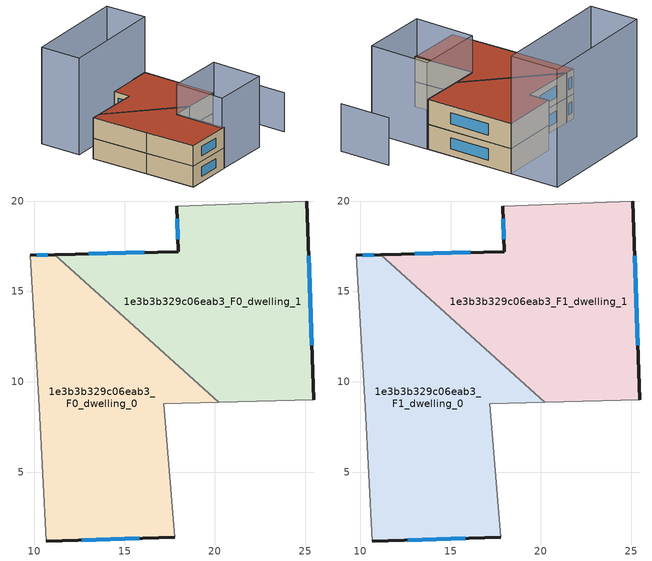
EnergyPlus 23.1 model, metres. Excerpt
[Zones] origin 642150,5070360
1e3b3b329c06eab3_F0_dwelling_0
 floor ground (EU_floor_Construction): 17.77,1.39 17.17,8.8 20.2,8.87 11.14,17.04 9.77,17.01 10.27,8.6 10.67,1.2 z0
 wall outside (EU_wall_Construction): 9.77,17.01 11.14,17.04 / 17.77,1.39 10.67,1.2 z0:3
 wall adiabatic (EU_wall_Construction): 20.2,8.87 17.17,8.8 17.77,1.39 / 10.67,1.2 10.27,8.6 9.77,17.01 z0:3
 wall to 1e3b3b329c06eab3_F0_dwelling_1 (EU_wall_Construction): 11.14,17.04 20.2,8.87 z0:3
 window (EU_Window_Construction): 10.15,17.02 10.76,17.03 / 15.82,1.34 12.62,1.25 z0.83:2.17
1e3b3b329c06eab3_F0_dwelling_1
 floor ground (EU_floor_Construction): 25.48,9 25.08,20 17.88,19.71 17.98,17.21 11.14,17.04 20.2,8.87 z0
 wall outside (EU_wall_Construction): 11.14,17.04 17.98,17.21 17.88,19.71 / 25.08,20 25.48,9 z0:3
 wall adiabatic (EU_wall_Construction): 17.88,19.71 25.08,20 / 25.48,9 20.2,8.87 z0:3
 window (EU_Window_Construction): 13.02,17.09 16.09,17.16 / 17.95,17.89 17.9,19.02 / 25.19,16.98 25.37,12.03 z0.83:2.17
1e3b3b329c06eab3_F1_dwelling_0
 floor to 1e3b3b329c06eab3_F0_dwelling_0 (EU_floor_Construction): 17.77,1.39 17.17,8.8 20.2,8.87 11.14,17.04 9.77,17.01 10.27,8.6 10.67,1.2 z3
 wall outside (EU_wall_Construction): 9.77,17.01 11.14,17.04 / 17.77,1.39 10.67,1.2 z3:6
 wall adiabatic (EU_wall_Construction): 20.2,8.87 17.17,8.8 17.77,1.39 / 10.67,1.2 10.27,8.6 9.77,17.01 z3:6
 wall to 1e3b3b329c06eab3_F1_dwelling_1 (EU_wall_Construction): 11.14,17.04 20.2,8.87 z3:6
 window (EU_Window_Construction): 10.15,17.02 10.76,17.03 / 15.82,1.34 12.62,1.25 z3.83:5.17
 roof outside (EU_roof_Construction): 20.2,8.87 17.17,8.8 17.77,1.39 10.67,1.2 10.27,8.6 9.77,17.01 11.14,17.04 z6
1e3b3b329c06eab3_F1_dwelling_1
 floor to 1e3b3b329c06eab3_F0_dwelling_1 (EU_floor_Construction): 25.48,9 25.08,20 17.88,19.71 17.98,17.21 11.14,17.04 20.2,8.87 z3
 wall outside (EU_wall_Construction): 11.14,17.04 17.98,17.21 17.88,19.71 / 25.08,20 25.48,9 z3:6
 wall adiabatic (EU_wall_Construction): 17.88,19.71 25.08,20 / 25.48,9 20.2,8.87 z3:6
 window (EU_Window_Construction): 13.02,17.09 16.09,17.16 / 17.95,17.89 17.9,19.02 / 25.19,16.98 25.37,12.03 z3.83:5.17
 roof outside (EU_roof_Construction): 25.08,20 25.48,9 20.2,8.87 11.14,17.04 17.98,17.21 17.88,19.71 z6
shading: 31.58,1.79 31.38,8.09 z0:5.7; 25.78,1.59 17.36,1.38 / 17.36,1.38 17.17,8.8 / 17.17,8.8 25.59,9.01 / 25.59,9.01 25.78,1.59 z0:10.4; 24.78,26.01 25.08,20.01 / 25.08,20.01 9.66,19.24 / 9.66,19.24 9.36,25.24 / 9.36,25.24 24.78,26.01 z0:14.1
[Building]
EU S2 Campaign: North Axis=0; Terrain=City; Solar Distribution=FullExterior
[Site:Location]
Lyon-Bron: Latitude=45.75; Longitude=5; Time Zone=1; Elevation=198
[SizingPeriod:WeatherFileDays]
AnnualSizingPeriod: Begin Month=1; Begin Day of Month=1; End Month=12; End Day of Month=31; Day of Week for Start Day=Monday; Use Weather File Daylight Saving Period=No; Use Weather File Rain and Snow Indicators=No
[MATERIAL]
EU_InternalMass_Material: Roughness=MediumRough; Thickness=0.1; Conductivity=1; Density=1800; Specific Heat=900; Thermal Absorptance=0.9; Solar Absorptance=0.7; Visible Absorptance=0.7
[MATERIAL:NOMASS] Roughness=MediumRough; Thermal Absorptance=0.9; Solar Absorptance=0.7; Visible Absorptance=0.7
Name | Thermal Resistance
EU_wall_NoMass | 0.87146
EU_roof_NoMass | 0.842276
EU_floor_NoMass | 0.496999
[WINDOWMATERIAL:SIMPLEGLAZINGSYSTEM]
EU_Window_SimpleGlazing: UFactor=2.2525; Solar Heat Gain Coefficient=0.76; Visible Transmittance=0.76
[CONSTRUCTION]
EU_wall_Construction: EU_wall_NoMass
EU_roof_Construction: EU_roof_NoMass
EU_floor_Construction: EU_floor_NoMass
EU_InternalMass_Construction: EU_InternalMass_Material
EU_Window_Construction: EU_Window_SimpleGlazing
[ZONE] Type=1; Multiplier=1; Ceiling Height=autocalculate; Floor Area=autocalculate; Part of Total Floor Area=Yes
Name | Volume
1e3b3b329c06eab3_F0_dwelling_0 | 298.487
1e3b3b329c06eab3_F1_dwelling_0 | 298.488
1e3b3b329c06eab3_F0_dwelling_1 | 298.474
1e3b3b329c06eab3_F1_dwelling_1 | 298.475
[INTERNALMASS] Construction=EU_InternalMass_Construction
Name | Zone or ZoneList | Surface Area
1e3b3b329c06eab3_F0_dwelling_0_EU_InternalMass | 1e3b3b329c06eab3_F0_dwelling_0 | 99.496
1e3b3b329c06eab3_F0_dwelling_1_EU_InternalMass | 1e3b3b329c06eab3_F0_dwelling_1 | 99.4916
1e3b3b329c06eab3_F1_dwelling_0_EU_InternalMass | 1e3b3b329c06eab3_F1_dwelling_0 | 99.496
1e3b3b329c06eab3_F1_dwelling_1_EU_InternalMass | 1e3b3b329c06eab3_F1_dwelling_1 | 99.4916
[OTHEREQUIPMENT] Fuel Type=Electricity; Design Level Calculation Method=Watts/Area; Power per Zone Floor Area=1; Fraction Latent=0; Fraction Radiant=0; Fraction Lost=0; Carbon Dioxide Generation Rate=0; EndUse Subcategory=EU_Step8_InternalGains
Name | Zone or ZoneList or Space or SpaceList | Schedule
EU_Step8_InternalGain_1e3b3b329c06eab3_F0_dwelling_0_f000 | 1e3b3b329c06eab3_F0_dwelling_0 | EU_Step8_GainSchedule_1e3b3b329c06eab3_F0_dwelling_0_f000
EU_Step8_InternalGain_1e3b3b329c06eab3_F0_dwelling_1_f000 | 1e3b3b329c06eab3_F0_dwelling_1 | EU_Step8_GainSchedule_1e3b3b329c06eab3_F0_dwelling_1_f000
EU_Step8_InternalGain_1e3b3b329c06eab3_F1_dwelling_0_f000 | 1e3b3b329c06eab3_F1_dwelling_0 | EU_Step8_GainSchedule_1e3b3b329c06eab3_F1_dwelling_0_f000
EU_Step8_InternalGain_1e3b3b329c06eab3_F1_dwelling_1_f000 | 1e3b3b329c06eab3_F1_dwelling_1 | EU_Step8_GainSchedule_1e3b3b329c06eab3_F1_dwelling_1_f000
[ZONEVENTILATION:DESIGNFLOWRATE] Schedule=EU_AlwaysOn; Design Flow Rate Calculation Method=AirChanges/Hour; Air Changes per Hour=0.425; Ventilation Type=Natural; Fan Pressure Rise=0; Fan Total Efficiency=1; Constant Term Coefficient=1; Temperature Term Coefficient=0; Velocity Term Coefficient=0; Velocity Squared Term Coefficient=0; Minimum Indoor Temperature=-100; Maximum Indoor Temperature=100; Delta Temperature=-100; Minimum Outdoor Temperature=-100; Maximum Outdoor Temperature=100; Maximum Wind Speed=40
Name | Zone or ZoneList or Space or SpaceList
EU_ConstantAir_1e3b3b329c06eab3_F0_dwelling_0 | 1e3b3b329c06eab3_F0_dwelling_0
EU_ConstantAir_1e3b3b329c06eab3_F0_dwelling_1 | 1e3b3b329c06eab3_F0_dwelling_1
EU_ConstantAir_1e3b3b329c06eab3_F1_dwelling_0 | 1e3b3b329c06eab3_F1_dwelling_0
EU_ConstantAir_1e3b3b329c06eab3_F1_dwelling_1 | 1e3b3b329c06eab3_F1_dwelling_1
[HVACTEMPLATE:THERMOSTAT] Constant Heating Setpoint=20; Constant Cooling Setpoint=50
EU_HeatOnly_1e3b3b329c06eab3_F0_dwelling_0; EU_HeatOnly_1e3b3b329c06eab3_F0_dwelling_1; EU_HeatOnly_1e3b3b329c06eab3_F1_dwelling_0; EU_HeatOnly_1e3b3b329c06eab3_F1_dwelling_1
[HVACTEMPLATE:ZONE:IDEALLOADSAIRSYSTEM] System Availability Schedule=EU_AlwaysOn; Maximum Heating Supply Air Temperature=50; Minimum Cooling Supply Air Temperature=13; Maximum Heating Supply Air Humidity Ratio=0.0156; Minimum Cooling Supply Air Humidity Ratio=0.0077; Heating Limit=NoLimit; Cooling Limit=NoLimit; Heating Availability Schedule=EU_AlwaysOn; Cooling Availability Schedule=EU_CoolingOff; Dehumidification Control Type=ConstantSensibleHeatRatio; Cooling Sensible Heat Ratio=0.7; Dehumidification Setpoint=60; Humidification Control Type=None; Humidification Setpoint=30; Outdoor Air Method=None; Outdoor Air Flow Rate per Person=0.00944; Outdoor Air Flow Rate per Zone Floor Area=0; Outdoor Air Flow Rate per Zone=0; Demand Controlled Ventilation Type=None; Outdoor Air Economizer Type=NoEconomizer; Heat Recovery Type=None; Sensible Heat Recovery Effectiveness=0.7; Latent Heat Recovery Effectiveness=0.65
Name | Template Thermostat
1e3b3b329c06eab3_F0_dwelling_0 | EU_HeatOnly_1e3b3b329c06eab3_F0_dwelling_0
1e3b3b329c06eab3_F0_dwelling_1 | EU_HeatOnly_1e3b3b329c06eab3_F0_dwelling_1
1e3b3b329c06eab3_F1_dwelling_0 | EU_HeatOnly_1e3b3b329c06eab3_F1_dwelling_0
1e3b3b329c06eab3_F1_dwelling_1 | EU_HeatOnly_1e3b3b329c06eab3_F1_dwelling_1
[SIZING:ZONE] Zone Cooling Design Supply Air Temperature Input Method=SupplyAirTemperature; Zone Cooling Design Supply Air Temperature=13; Zone Heating Design Supply Air Temperature Input Method=SupplyAirTemperature; Zone Heating Design Supply Air Temperature=50; Zone Cooling Design Supply Air Humidity Ratio=0.008; Zone Heating Design Supply Air Humidity Ratio=0.008; Cooling Design Air Flow Method=DesignDay; Cooling Design Air Flow Rate=0; Cooling Minimum Air Flow per Zone Floor Area=0.000762; Cooling Minimum Air Flow=0; Cooling Minimum Air Flow Fraction=0.2; Heating Design Air Flow Method=DesignDay; Heating Design Air Flow Rate=0; Heating Maximum Air Flow per Zone Floor Area=0.002032; Heating Maximum Air Flow=0.141576; Heating Maximum Air Flow Fraction=0.3; Account for Dedicated Outdoor Air System=No; Dedicated Outdoor Air System Control Strategy=NeutralSupplyAir; Dedicated Outdoor Air Low Setpoint Temperature for Design=autosize; Dedicated Outdoor Air High Setpoint Temperature for Design=autosize; Zone Load Sizing Method=Sensible Load Only No Latent Load; Zone Latent Cooling Design Supply Air Humidity Ratio Input Method=HumidityRatioDifference; Zone Cooling Design Supply Air Humidity Ratio Difference=0.005; Zone Latent Heating Design Supply Air Humidity Ratio Input Method=HumidityRatioDifference; Zone Humidification Design Supply Air Humidity Ratio Difference=0.005
1e3b3b329c06eab3_F0_dwelling_0; 1e3b3b329c06eab3_F0_dwelling_1; 1e3b3b329c06eab3_F1_dwelling_0; 1e3b3b329c06eab3_F1_dwelling_1
[SCHEDULE:CONSTANT]
Name | Hourly Value
EU_AlwaysOn | 1
EU_CoolingOff | 0
[SCHEDULE:FILE] Column Number=1; Rows to Skip at Top=0; Number of Hours of Data=8760; Column Separator=Comma; Interpolate to Timestep=No; Minutes per Item=60; Adjust Schedule for Daylight Savings=Yes
Name | File
EU_Step8_GainSchedule_1e3b3b329c06eab3_F0_dwelling_0_f000 | ../../schedules/1e3b3b329c06eab3/1e3b3b329c06eab3_F0_dwelling_0_f000_gain.csv
EU_Step8_GainSchedule_1e3b3b329c06eab3_F0_dwelling_1_f000 | ../../schedules/1e3b3b329c06eab3/1e3b3b329c06eab3_F0_dwelling_1_f000_gain.csv
EU_Step8_GainSchedule_1e3b3b329c06eab3_F1_dwelling_0_f000 | ../../schedules/1e3b3b329c06eab3/1e3b3b329c06eab3_F1_dwelling_0_f000_gain.csv
EU_Step8_GainSchedule_1e3b3b329c06eab3_F1_dwelling_1_f000 | ../../schedules/1e3b3b329c06eab3/1e3b3b329c06eab3_F1_dwelling_1_f000_gain.csv
